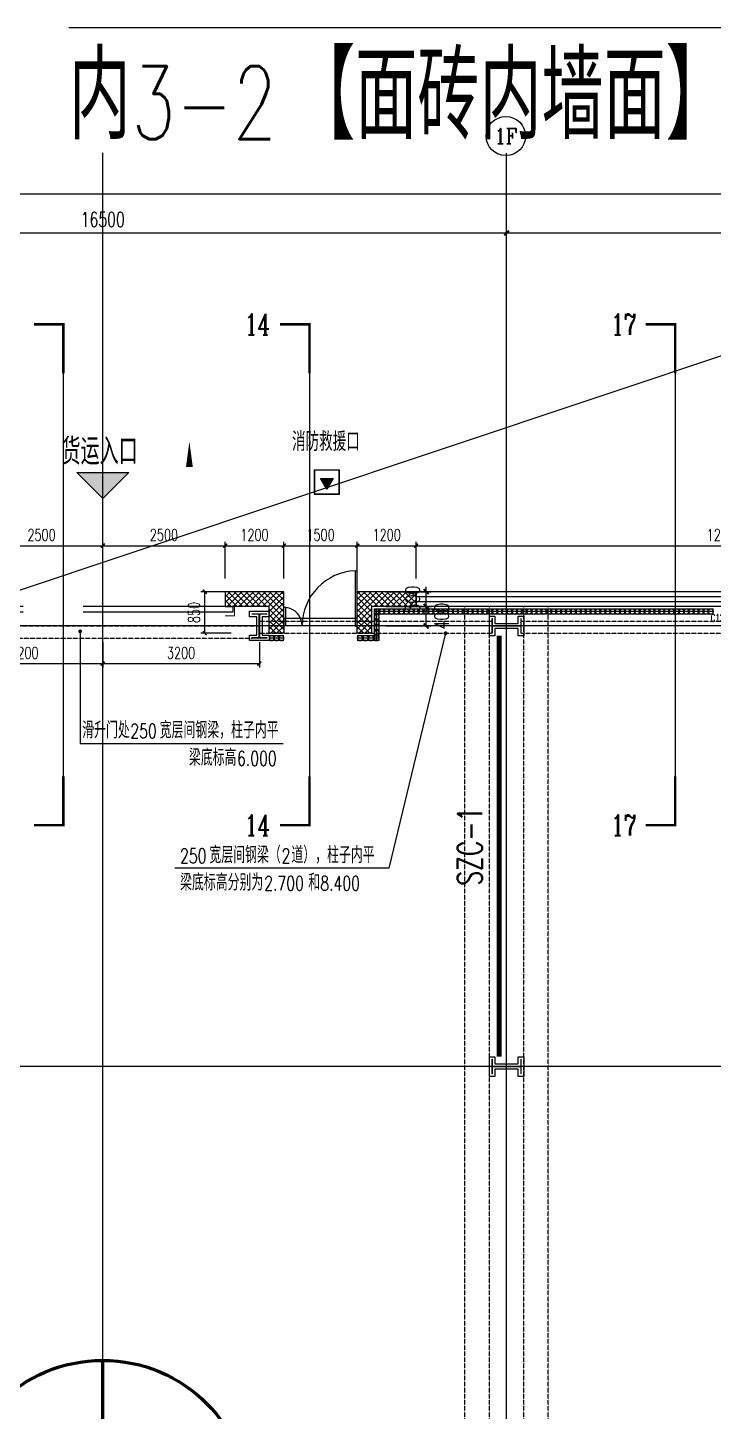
# Model space of a CAD drawing. Extents: x -954573 to 446329, y 489853 to 1226784.
# Drawn here: x -220238 to -206230, y 815779 to 844040 of the extents above; entities that cross this region are included whole.
import ezdxf
from ezdxf.enums import TextEntityAlignment as Align

# ---------------------------------------------------------------- set-up
doc = ezdxf.new("R2010")
doc.units = 0
doc.header["$LTSCALE"] = 10
doc.header["$MEASUREMENT"] = 0
for name, pattern in [('10平面$0$10平面$0$DASH', [0.35, 0.25, -0.1]), ('10平面$0$CENTER', [2, 1.25, -0.25, 0.25, -0.25]), ('10平面$0$DOTE', [2.42, 2, -0.2, 0.02, -0.2]), ('10平面$1$DASH', [0.35, 0.25, -0.1])]:
    doc.linetypes.add(name, pattern=pattern)
doc.layers.get('Defpoints').update_dxf_attribs({"color": 210})
for name, color, linetype in [('10平面$0$10平面$0$WINDOW', 8, 'Continuous'), ('10平面$0$A-AXIS-D', 8, 'Continuous'), ('10平面$0$A-AXIS-DOTE', 8, '10平面$0$DOTE'), ('10平面$0$A-AXIS-DP', 8, 'Continuous'), ('10平面$0$A-AXIS-SYMB', 8, 'Continuous'), ('10平面$0$A-HATCH-2', 8, 'Continuous'), ('10平面$0$A-HRAIL', 8, 'Continuous'), ('10平面$0$A-LIN-V', 8, 'Continuous'), ('10平面$0$A-SFCE', 8, 'Continuous'), ('10平面$0$A-TEXT', 8, 'Continuous'), ('10平面$0$A-WINDOW', 8, 'Continuous'), ('10平面$0$AS-WALL', 8, 'Continuous'), ('10平面$0$DIM_SYMB', 8, 'Continuous'), ('10平面$0$FH-line', 8, 'Continuous'), ('10平面$0$FH-tri', 8, 'Continuous'), ('10平面$0$PUB_HATCH', 8, 'Continuous'), ('10平面$0$PUB_TEXT', 8, 'Continuous'), ('10平面$0$RP-N2-01$0$$0$A-WIND-J', 8, 'Continuous'), ('10平面$0$RP-N2-01$0$A-WIND-J', 8, 'Continuous'), ('10平面$0$建-窗', 8, 'Continuous'), ('10平面$0$建-门窗编号', 8, 'Continuous'), ('A-LIN-V', 9, 'Continuous'), ('建-引出', 3, 'Continuous')]:
    doc.layers.add(name, color=color, linetype=linetype)
for name, color, linetype, lineweight in [('10平面$0$S-col', 2, 'Continuous', 0), ('10平面$0$THIN', 7, 'Continuous', 0), ('10平面$0$柱间支撑', 6, '10平面$0$CENTER', 0)]:
    doc.layers.add(name, color=color, linetype=linetype, lineweight=lineweight)
doc.styles.add('10平面$0$_TCH_AXIS', font='COMPLEX', dxfattribs={"bigfont": 'GBCBIG'})
doc.styles.add('10平面$0$_TCH_DIM', font='SIMPLEX', dxfattribs={"bigfont": 'GBCBIG'})
doc.styles.add('10平面$0$_TCH_DIM_T3', font='SIMPLEX', dxfattribs={"width": 0.705882, "bigfont": 'GBCBIG'})
doc.styles.add('10平面$0$_TCH_LABEL', font='COMPLEX', dxfattribs={"bigfont": 'GBCBIG'})
doc.styles.add('10平面$0$A-DIM_T3', font='SIMPLEX', dxfattribs={"width": 0.705882, "bigfont": 'GBCBIG'})
doc.styles.add('10平面$0$A-STANDARD', font='SIMPLEX', dxfattribs={"bigfont": 'GBCBIG'})
doc.styles.add('10平面$0$A-WIN-LABEL', font='SIMPLEX', dxfattribs={"bigfont": 'GBCBIG'})
doc.styles.add('10平面$0$TSSD_Rein', font='tj-romans1.shx', dxfattribs={"width": 0.7, "bigfont": 'tj-hztxt.shx'})
doc.styles.add('A-STANDARD', font='SIMPLEX', dxfattribs={"bigfont": 'GBCBIG'})
doc.dimstyles.new('10平面$0$_TCH_ARCH&&100', dxfattribs={"dimtxt": 297.5, "dimasz": 100, "dimexe": 100, "dimexo": 100, "dimgap": 126.25, "dimtad": 1, "dimdec": 0, "dimzin": 0, "dimdsep": 46, "dimtxsty": '10平面$0$_TCH_DIM_T3', "dimblk": '10平面$0$_ArchTick', "dimcen": 0.09, "dimclrt": 7, "dimazin": 2, "dimtfac": 1, "dimtdec": 0, "dimtix": 1, "dimtmove": 2, "dimatfit": 3, "dimfxl": 0, "dimtolj": 1, "dimtzin": 0, "dimarcsym": 0})
doc.dimstyles.new('10平面$0$_TCH_ARCH&&80', dxfattribs={"dimtxt": 238, "dimasz": 80, "dimexe": 80, "dimexo": 80, "dimgap": 101, "dimtad": 1, "dimdec": 0, "dimzin": 0, "dimdsep": 46, "dimtxsty": '10平面$0$_TCH_DIM_T3', "dimblk": '10平面$0$_ArchTick', "dimcen": 0.09, "dimclrt": 7, "dimazin": 2, "dimtfac": 1, "dimtdec": 0, "dimtix": 1, "dimtmove": 2, "dimatfit": 3, "dimfxl": 0, "dimtolj": 1, "dimtzin": 0, "dimarcsym": 0})
doc.dimstyles.new('10平面$0$A-DIM&&100', dxfattribs={"dimtxt": 297.5, "dimasz": 100, "dimexe": 100, "dimexo": 100, "dimgap": 126.25, "dimtad": 1, "dimdec": 0, "dimzin": 0, "dimdsep": 46, "dimtxsty": '10平面$0$A-DIM_T3', "dimblk": '10平面$0$_ArchTick', "dimcen": 0.09, "dimclrt": 7, "dimazin": 2, "dimtfac": 1, "dimtdec": 0, "dimtix": 1, "dimtmove": 2, "dimatfit": 3, "dimfxl": 0, "dimtolj": 1, "dimtzin": 0, "dimarcsym": 0})
pattern_1 = [(45, (60, 0), (-60.0001, 60.0001), []), (135, (60, 0), (-60.0001, -60.0001), [])]

# ---------------------------------------------------------------- blocks, each defined once
blk = doc.blocks.new('10平面$0$_ArchTick')
at = {"color": 0, "linetype": 'ByBlock', "const_width": 0.4}
blk.add_lwpolyline([(-0.5, -0.5), (0.5, 0.5)], dxfattribs=at)
blk = doc.blocks.new('*D2930')
at = {"layer": '10平面$0$A-AXIS-D', "color": 0, "lineweight": -2}
for p, q in [((-6218, 34220), (-6218, 35127)), ((10282, 34220), (10282, 35127)), ((-6218, 35027), (10282, 35027))]:
    blk.add_line(p, q, dxfattribs=at)
at = {"layer": 'Defpoints', "color": 0}
for p in [(10282, 35027), (-6218, 34120), (10282, 34120)]:
    blk.add_point(p, dxfattribs=at)
at = {"layer": '10平面$0$A-AXIS-D', "color": 0, "lineweight": -2, "xscale": 100, "yscale": 100, "zscale": 100, "rotation": 180}
blk.add_blockref('10平面$0$_ArchTick', (-6218, 35027), dxfattribs=at)
at = {"layer": '10平面$0$A-AXIS-D', "color": 0, "lineweight": -2, "xscale": 100, "yscale": 100, "zscale": 100}
blk.add_blockref('10平面$0$_ArchTick', (10282, 35027), dxfattribs=at)
at = {"layer": '10平面$0$A-AXIS-D', "color": 7, "insert": (2032, 35302), "char_height": 297.5, "attachment_point": 5, "style": '10平面$0$_TCH_DIM_T3'}
blk.add_mtext('\\A1;16500', dxfattribs=at)
blk = doc.blocks.new('*D2931')
at = {"layer": '10平面$0$A-AXIS-D', "color": 0, "lineweight": -2}
for p, q in [((10282, 34220), (10282, 35127)), ((26782, 34220), (26782, 35127)), ((10282, 35027), (26782, 35027))]:
    blk.add_line(p, q, dxfattribs=at)
at = {"layer": 'Defpoints', "color": 0}
for p in [(26782, 35027), (10282, 34120), (26782, 34120)]:
    blk.add_point(p, dxfattribs=at)
at = {"layer": '10平面$0$A-AXIS-D', "color": 0, "lineweight": -2, "xscale": 100, "yscale": 100, "zscale": 100, "rotation": 180}
blk.add_blockref('10平面$0$_ArchTick', (10282, 35027), dxfattribs=at)
at = {"layer": '10平面$0$A-AXIS-D', "color": 0, "lineweight": -2, "xscale": 100, "yscale": 100, "zscale": 100}
blk.add_blockref('10平面$0$_ArchTick', (26782, 35027), dxfattribs=at)
at = {"layer": '10平面$0$A-AXIS-D', "color": 7, "insert": (18532, 35302), "char_height": 297.5, "attachment_point": 5, "style": '10平面$0$_TCH_DIM_T3'}
blk.add_mtext('\\A1;16500', dxfattribs=at)
blk = doc.blocks.new('*D3041')
at = {"layer": '10平面$0$A-AXIS-D', "color": 0, "lineweight": -2}
for p, q in [((-33818, 34320), (-33818, 35927)), ((92682, 34320), (92682, 35927)), ((-33818, 35827), (92682, 35827))]:
    blk.add_line(p, q, dxfattribs=at)
at = {"layer": 'Defpoints', "color": 0}
for p in [(92682, 35827), (-33818, 34220), (92682, 34220)]:
    blk.add_point(p, dxfattribs=at)
at = {"layer": '10平面$0$A-AXIS-D', "color": 0, "lineweight": -2, "xscale": 100, "yscale": 100, "zscale": 100, "rotation": 180}
blk.add_blockref('10平面$0$_ArchTick', (-33818, 35827), dxfattribs=at)
at = {"layer": '10平面$0$A-AXIS-D', "color": 0, "lineweight": -2, "xscale": 100, "yscale": 100, "zscale": 100}
blk.add_blockref('10平面$0$_ArchTick', (92682, 35827), dxfattribs=at)
at = {"layer": '10平面$0$A-AXIS-D', "color": 7, "insert": (29432, 36102), "char_height": 297.5, "attachment_point": 5, "style": '10平面$0$_TCH_DIM_T3'}
blk.add_mtext('\\A1;126500', dxfattribs=at)
blk = doc.blocks.new('*D3176')
at = {"layer": '10平面$0$A-AXIS-DP', "color": 0, "lineweight": -2}
for p, q in [((2032, 26670), (2032, 26150)), ((5232, 26670), (5232, 26150)), ((2032, 26230), (5232, 26230))]:
    blk.add_line(p, q, dxfattribs=at)
at = {"layer": 'Defpoints', "color": 0}
for p in [(2032, 26750), (5232, 26750), (5232, 26230)]:
    blk.add_point(p, dxfattribs=at)
at = {"layer": '10平面$0$A-AXIS-DP', "color": 0, "lineweight": -2, "xscale": 80, "yscale": 80, "zscale": 80, "rotation": 180}
blk.add_blockref('10平面$0$_ArchTick', (2032, 26230), dxfattribs=at)
at = {"layer": '10平面$0$A-AXIS-DP', "color": 0, "lineweight": -2, "xscale": 80, "yscale": 80, "zscale": 80}
blk.add_blockref('10平面$0$_ArchTick', (5232, 26230), dxfattribs=at)
at = {"layer": '10平面$0$A-AXIS-DP', "color": 7, "insert": (3632, 26450), "char_height": 238, "attachment_point": 5, "style": '10平面$0$_TCH_DIM_T3'}
blk.add_mtext('\\A1;3200', dxfattribs=at)
blk = doc.blocks.new('*D3177')
at = {"layer": '10平面$0$A-AXIS-DP', "color": 0, "lineweight": -2}
for p, q in [((-1168, 26670), (-1168, 26150)), ((2032, 26670), (2032, 26150)), ((-1168, 26230), (2032, 26230))]:
    blk.add_line(p, q, dxfattribs=at)
at = {"layer": 'Defpoints', "color": 0}
for p in [(-1168, 26750), (2032, 26750), (2032, 26230)]:
    blk.add_point(p, dxfattribs=at)
at = {"layer": '10平面$0$A-AXIS-DP', "color": 0, "lineweight": -2, "xscale": 80, "yscale": 80, "zscale": 80, "rotation": 180}
blk.add_blockref('10平面$0$_ArchTick', (-1168, 26230), dxfattribs=at)
at = {"layer": '10平面$0$A-AXIS-DP', "color": 0, "lineweight": -2, "xscale": 80, "yscale": 80, "zscale": 80}
blk.add_blockref('10平面$0$_ArchTick', (2032, 26230), dxfattribs=at)
at = {"layer": '10平面$0$A-AXIS-DP', "color": 7, "insert": (432, 26450), "char_height": 238, "attachment_point": 5, "style": '10平面$0$_TCH_DIM_T3'}
blk.add_mtext('\\A1;3200', dxfattribs=at)
blk = doc.blocks.new('10平面$0$JYC-1')
at = {"layer": '10平面$0$FH-tri'}
h = blk.add_hatch(color=2, dxfattribs=at)
h.dxf.hatch_style = 1
h.paths.add_polyline_path([(-419615, 259620), (-418365, 260870), (-418365, 259620)])
at = {"layer": '10平面$0$FH-tri', "color": 2}
blk.add_lwpolyline([(-419615, 259620), (-418365, 260870), (-418365, 260870), (-418365, 259620)], close=True, dxfattribs=at)
at = {"layer": '10平面$0$A-TEXT', "style": '10平面$0$A-STANDARD'}
blk.add_text('货运入口', height=900.2, rotation=45, dxfattribs=at).set_placement((-420173, 259444))
blk = doc.blocks.new('10平面$0$10平面$0$$DorLib2D$00000126')
at = {"color": 0, "linetype": 'Continuous'}
for p, q in [((-0.532, 0.5), (-0.532, 0.9)), ((0.532, 0.9), (0.532, 0.5))]:
    blk.add_line(p, q, dxfattribs=at)
at = {"color": 0, "linetype": '10平面$0$10平面$0$DASH'}
for p, q in [((-0.532, 0.9), (0.532, 0.9)), ((-0.532, 0.5), (0.532, 0.5))]:
    blk.add_line(p, q, dxfattribs=at)
blk = doc.blocks.new('10平面$0$DOOR2DLIB$SYSLIB$00000123')
at = {"color": 0}
for p, q in [((0.475, -0.001), (0.475, 0.752)), ((0.475, 0.752), (0.5, 0.752)), ((0.5, -0.001), (0.5, 0.752)), ((-0.5, 0), (-0.5, 0.252)), ((-0.475, 0.252), (-0.5, 0.252)), ((-0.475, 0), (-0.475, 0.252)), ((-0.475, 0), (-0.5, 0)), ((0.475, -0.001), (0.5, -0.001))]:
    blk.add_line(p, q, dxfattribs=at)
for centre, radius, start, end in [((0.505, -0.002), 0.755, 92.2493, 179.7238), ((-0.501, 0.003), 0.251, 359.7899, 84.0974)]:
    blk.add_arc(centre, radius, start, end, dxfattribs=at)
blk = doc.blocks.new('10平面$0$G$C325EBD4F')
at = {"layer": '10平面$0$PUB_HATCH'}
h = blk.add_hatch(dxfattribs=at)
h.set_pattern_fill('多孔材料', color=256, scale=30, style=0)
h.set_pattern_definition(pattern_1)
h.paths.add_polyline_path([(3700, -50), (3700, 250), (3400, 250)])
h = blk.add_hatch(dxfattribs=at)
h.set_pattern_fill('多孔材料', color=256, scale=30, style=0)
h.set_pattern_definition(pattern_1)
h.paths.add_polyline_path([(3700, -50), (3400, 250), (3400, -300), (3700, -600)])
h = blk.add_hatch(dxfattribs=at)
h.set_pattern_fill('多孔材料', color=256, scale=30, style=0)
h.set_pattern_definition(pattern_1)
h.paths.add_polyline_path([(5500, 250), (5200, 250), (5200, -50)])
h = blk.add_hatch(dxfattribs=at)
h.set_pattern_fill('多孔材料', color=256, scale=30, style=0)
h.set_pattern_definition(pattern_1)
h.paths.add_polyline_path([(5500, 250), (5200, -50), (5200, -600), (5500, -300)])
h = blk.add_hatch(dxfattribs=at)
h.set_pattern_fill('多孔材料', color=256, scale=30, style=0)
h.set_pattern_definition(pattern_1)
h.paths.add_polyline_path([(3700, -600), (3400, -300), (2500, -300), (2500, -600)])
h = blk.add_hatch(dxfattribs=at)
h.set_pattern_fill('多孔材料', color=256, scale=30, style=0)
h.set_pattern_definition(pattern_1)
h.paths.add_polyline_path([(6400, -300), (5500, -300), (5200, -600), (6400, -600)])
at = {"layer": '10平面$0$10平面$0$WINDOW'}
blk.add_line((5200, -50), (3700, -50), dxfattribs=at)
at = {"layer": '10平面$0$AS-WALL'}
for p, q in [((3700, 250), (3400, 250)), ((3400, 250), (3400, -300)), ((3700, -50), (3700, 250)), ((5500, 250), (5200, 250)), ((5200, 250), (5200, -50)), ((5500, 250), (5500, -300)), ((3700, -50), (3700, -600)), ((5200, -50), (5200, -600)), ((3400, -300), (2500, -300)), ((2500, -600), (2500, -300)), ((6400, -300), (5500, -300)), ((6400, -600), (6400, -300)), ((3700, -600), (2500, -600)), ((6400, -600), (5200, -600))]:
    blk.add_line(p, q, dxfattribs=at)
at = {"layer": '10平面$0$10平面$0$WINDOW', "zscale": 300}
for name, p, xscale, yscale, rotation in [('10平面$0$DOOR2DLIB$SYSLIB$00000123', (4450, 100), -1500, 1500, 180.0000000000445), ('10平面$0$10平面$0$$DorLib2D$00000126', (0, -450), 5000, -300, 180.0000000000008)]:
    blk.add_blockref(name, p, dxfattribs=dict(at, xscale=xscale, yscale=yscale, rotation=rotation))
blk = doc.blocks.new('10平面$0$_FZH')
at = {"layer": '10平面$0$A-HATCH-2'}
blk.add_lwpolyline([(-0.437, -0.25), (-0.437, 0.25), (-0.297, 0.25), (-0.297, 0.067), (0.298, 0.067), (0.298, 0.25), (0.438, 0.25), (0.438, -0.25), (0.298, -0.25), (0.298, -0.068), (-0.297, -0.068), (-0.297, -0.25)], close=True, dxfattribs=at)
at = {"layer": '10平面$0$S-col'}
blk.add_lwpolyline([(-0.375, -0.188), (-0.375, 0.187), (-0.36, 0.187), (-0.36, 0.005), (0.36, 0.005), (0.36, 0.187), (0.375, 0.187), (0.375, -0.188), (0.36, -0.188), (0.36, -0.005), (-0.36, -0.005), (-0.36, -0.188)], close=True, dxfattribs=at)
blk = doc.blocks.new('10平面$0$342343243')
at = {"layer": '10平面$0$A-AXIS-DP', "color": 5}
blk.add_lwpolyline([(-155704, 832070), (-155404, 832070), (-155404, 832058), (-155550, 832058), (-155550, 831582), (-155404, 831582), (-155404, 831570), (-155704, 831570), (-155704, 831582), (-155558, 831582), (-155558, 832058), (-155704, 832058), (-155704, 832070)], close=True, dxfattribs=at)
at = {"layer": '10平面$0$A-HATCH-2'}
blk.add_lwpolyline([(-155754, 832120), (-155354, 832120), (-155354, 832008), (-155500, 832008), (-155500, 831632), (-155354, 831632), (-155354, 831520), (-155754, 831520), (-155754, 831632), (-155608, 831632), (-155608, 832008), (-155754, 832008)], close=True, dxfattribs=at)
blk = doc.blocks.new('10平面$0$w4234324')
at = {"xscale": 800.0000000000005, "yscale": 800.0000000000005, "zscale": 800.0000000000005}
for p in [(-210454, 831820), (-210454, 822820)]:
    blk.add_blockref('10平面$0$_FZH', p, dxfattribs=at)
at = {"layer": '10平面$0$A-AXIS-DP'}
blk.add_blockref('10平面$0$342343243', (-59950, 0), dxfattribs=at)
blk = doc.blocks.new('10平面$0$3243243')
at = {"layer": '10平面$0$A-AXIS-SYMB'}
for p, q in [((-219165.8, 831710), (-219165.8, 829420)), ((-211700, 831670), (-212860.3, 826870)), ((-219165.8, 829420), (-215015.8, 829420)), ((-212860.3, 826870), (-217230.3, 826870))]:
    blk.add_line(p, q, dxfattribs=at)
at = {"layer": '10平面$0$A-AXIS-SYMB', "const_width": 40}
for points in [[(-219165.8, 831730, 1), (-219165.8, 831690, 1)], [(-211695.3, 831689.4, 1), (-211704.7, 831650.6, 1)]]:
    blk.add_lwpolyline(points, format="xyb", close=True, dxfattribs=at)
at = {"layer": '10平面$0$A-HATCH-2', "linetype": '10平面$1$DASH'}
for p, q in [((-211304.2, 741520), (-211304.2, 832220)), ((-210804.2, 741520), (-210804.2, 832220)), ((-210104.2, 741520), (-210104.2, 832220)), ((-209604.2, 741520), (-209604.2, 832220))]:
    blk.add_line(p, q, dxfattribs=at)
at = {"layer": '10平面$0$A-SFCE', "color": 3, "linetype": '10平面$1$DASH'}
for p, q in [((-221900.2, 831820), (-215508.2, 831820)), ((-221754.2, 831570), (-215654.2, 831570))]:
    blk.add_line(p, q, dxfattribs=at)
at = {"layer": '10平面$0$A-SFCE', "color": 2, "linetype": '10平面$1$DASH'}
for p, q in [((-215508.2, 831920), (-210754.2, 831920)), ((-215508.2, 831670), (-210754.2, 831670))]:
    blk.add_line(p, q, dxfattribs=at)
at = {"layer": '10平面$0$A-SFCE', "linetype": '10平面$1$DASH'}
for p, q in [((-210154.2, 831920), (-199154.2, 831920)), ((-210154.2, 831670), (-199154.2, 831670))]:
    blk.add_line(p, q, dxfattribs=at)
at = {"layer": '10平面$0$PUB_TEXT', "style": '10平面$0$_TCH_DIM'}
for s, height, p in [('滑升门处', 337.59, (-219124, 829525)), ('宽层间钢梁，柱子内平', 337.59, (-217541, 829525)), ('梁底标高', 337.59, (-216943.8, 828965)), ('宽层间钢梁（', 337.59, (-216525.3, 826975)), ('道），柱子内平', 337.59, (-214850.8, 826975)), ('梁底标高分别为', 337.59, (-217125.3, 826415)), ('和', 337.6, (-214505.1, 826415))]:
    blk.add_text(s, height=height, dxfattribs=at).set_placement(p)
at = {"layer": '10平面$0$PUB_TEXT', "style": '10平面$0$_TCH_DIM', "width": 0.705882}
for s, p in [('250', (-218141, 829525)), ('6.000', (-215960.8, 828965)), ('250', (-217125.3, 826975)), ('2', (-215050.8, 826975)), ('2.700', (-215405.1, 826415)), ('8.400', (-214259.3, 826415))]:
    blk.add_text(s, height=297.5, dxfattribs=at).set_placement(p)
blk = doc.blocks.new('10平面$0$w4324324')
at = {"layer": '10平面$0$A-HATCH-2', "lineweight": 60}
for q in [(-1694760, 686605), (-1697614, 684532), (-1691907, 684532), (-1696524, 681178), (-1692997, 681178)]:
    blk.add_line((-1694760, 683605), q, dxfattribs=at)
blk.add_circle((-1694760, 683605), 3000, dxfattribs=at)
blk = doc.blocks.new('10平面$0$w423432')
at = {"layer": '10平面$0$A-LIN-V'}
blk.add_blockref('10平面$0$w4324324', (-49500, -9000), dxfattribs=at)
blk = doc.blocks.new('10平面$0$RP-N2-01$0$$0$xfjy')
at = {"layer": '10平面$0$RP-N2-01$0$$0$A-WIND-J'}
h = blk.add_hatch(color=256, dxfattribs=at)
h.dxf.hatch_style = 1
h.paths.add_polyline_path([(1141876, -26214), (1142135, -26214), (1142005, -25989)])
at = {"layer": '10平面$0$RP-N2-01$0$$0$A-WIND-J', "const_width": 25}
blk.add_lwpolyline([(1141755, -25889), (1141755, -26389), (1142255, -26389), (1142255, -25889)], close=True, dxfattribs=at)
at = {"layer": '10平面$0$RP-N2-01$0$$0$A-WIND-J'}
for points in [[(1141755, -26389), (1142255, -26389), (1142255, -25889), (1141755, -25889)], [(1141876, -26214), (1142135, -26214), (1142005, -25989)]]:
    blk.add_lwpolyline(points, close=True, dxfattribs=at)
blk = doc.blocks.new('10平面$0$RP-N2-01$0$xfjy')
at = {"layer": '10平面$0$RP-N2-01$0$$0$A-WIND-J'}
blk.add_blockref('10平面$0$RP-N2-01$0$$0$xfjy', (0, 0), dxfattribs=at)
blk = doc.blocks.new('10平面$0$1232')
at = {"layer": '10平面$0$RP-N2-01$0$A-WIND-J', "xscale": -1, "rotation": 180}
blk.add_blockref('10平面$0$RP-N2-01$0$xfjy', (-1356131, 808621, 0), dxfattribs=at)
at = {"layer": '10平面$0$A-TEXT', "style": '10平面$0$_TCH_DIM'}
blk.add_text('消防救援口', height=384.1, dxfattribs=at).set_placement((-214837, 835395, 0))
blk = doc.blocks.new('10平面$0$23124232432')
at = {"layer": '10平面$0$柱间支撑', "const_width": 100}
blk.add_lwpolyline([(-210604, 831620), (-210604, 823020)], dxfattribs=at)
at = {"layer": '10平面$0$THIN', "style": '10平面$0$TSSD_Rein', "width": 0.7}
blk.add_text('SZC-1', height=500, rotation=90, dxfattribs=at).set_placement((-210804, 827320), align=Align.BOTTOM_CENTER)
blk = doc.blocks.new('10平面$0$3333')
at = {"layer": '10平面$0$A-SFCE', "const_width": 20}
blk.add_lwpolyline([(-227064, 766320), (-227064, 766510), (-227244, 766510), (-227244, 766320)], dxfattribs=at)
blk = doc.blocks.new('10平面$0$99平面图例外参$0$$LinePat$圆环')
for points in [[(0, 150), (300, 150)], [(0, 0), (300, 0)], [(0, -150), (300, -150)]]:
    blk.add_lwpolyline(points)
at = {"color": 0}
blk.add_circle((150, 0), 150, dxfattribs=at)
blk = doc.blocks.new('10平面$0$34242343243')
at = {"layer": '10平面$0$A-HRAIL', "xscale": -0.3611111227129974, "yscale": 0.3333333333333333, "zscale": 0.3333333333333333, "rotation": 270}
for p in [(-213104, 832062), (-213104, 831953), (-213104, 831845), (-213104, 831737), (-213104, 831628), (-213104, 831520)]:
    blk.add_blockref('10平面$0$99平面图例外参$0$$LinePat$圆环', p, dxfattribs=at)
at = {"layer": '10平面$0$A-HRAIL', "yscale": 0.3333333333333333, "zscale": 0.3333333333333333}
for p, xscale in [((-213054, 832114), -0.3344988349732452), ((-212953, 832114), -0.3344988349732452), ((-212853, 832114), -0.3344988349732452), ((-212753, 832114), -0.3344988349732452), ((-212652, 832114), -0.3344988349732452), ((-212552, 832114), -0.3344988349732452), ((-212452, 832114), -0.3344988349732452), ((-212351, 832114), -0.3344988349732452), ((-212251, 832114), -0.3344988349732452), ((-212151, 832114), -0.3344988349732452), ((-212050, 832114), -0.3344988349732452), ((-211950, 832114), -0.3344988349732452), ((-211850, 832114), -0.3344988349732452), ((-211749, 832114), -0.3344988349732452), ((-211649, 832114), -0.3344988349732452), ((-211549, 832114), -0.3344988349732452), ((-211448, 832114), -0.3344988349732452), ((-211348, 832114), -0.3344988349732452), ((-211248, 832114), -0.3344988349732452), ((-211147, 832114), -0.3344988349732452), ((-211047, 832114), -0.3344988349732452), ((-210946, 832114), -0.3344988349732452), ((-210846, 832114), -0.3344988349732452), ((-210746, 832114), -0.3344988349732452), ((-210645, 832114), -0.3344988349732452), ((-210545, 832114), -0.3344988349732452), ((-210445, 832114), -0.3344988349732452), ((-210344, 832114), -0.3344988349732452), ((-210244, 832114), -0.3344988349732452), ((-210144, 832114), -0.3344988349732452), ((-210043, 832114), -0.3344988349732452), ((-209943, 832114), -0.3344988349732452), ((-209843, 832114), -0.3344988349732452), ((-209742, 832114), -0.3344988349732452), ((-209642, 832114), -0.3344988349732452), ((-209542, 832114), -0.3344988349732452), ((-209441, 832114), -0.3344988349732452), ((-209341, 832114), -0.3344988349732452), ((-209241, 832114), -0.3344988349732452), ((-209140, 832114), -0.3344988349732452), ((-209040, 832114), -0.3344988349732452), ((-208939, 832114), -0.3344988349732452), ((-208839, 832114), -0.3344988349732452), ((-208739, 832114), -0.3344988349732452), ((-208638, 832114), -0.3344988349732452), ((-208538, 832114), -0.3344988349732452), ((-208438, 832114), -0.3344988349732452), ((-208337, 832114), -0.3344988349732452), ((-208237, 832114), -0.3344988349732452), ((-208137, 832114), -0.3344988349732452), ((-208036, 832114), -0.3344988349732452), ((-207936, 832114), -0.3344988349732452), ((-207836, 832114), -0.3344988349732452), ((-207735, 832114), -0.3344988349732452), ((-207635, 832114), -0.3344988349732452), ((-207535, 832114), -0.3344988349732452), ((-207434, 832114), -0.3344988349732452), ((-207334, 832114), -0.3344988349732452), ((-207234, 832114), -0.3344988349732452), ((-207133, 832114), -0.3344988349732452), ((-207033, 832114), -0.3344988349732452), ((-206933, 832114), -0.3344988349732452), ((-206832, 832114), -0.3344988349732452), ((-206732, 832114), -0.3344988349732452), ((-206631, 832114), -0.3344988349732452), ((-206531, 832114), -0.3344988349732452), ((-206431, 832114), -0.3344988349732452), ((-206330, 832114), -0.3344988349732452), ((-206230, 832114), -0.3344988349732452), ((-215204, 831570), -0.333333312028715), ((-215104, 831570), -0.333333312028715), ((-215004, 831570), -0.333333312028715), ((-213392, 831570), -0.3750000000093617), ((-213279, 831570), -0.3750000000093617), ((-213167, 831570), -0.3750000000093617), ((-213054, 831570), -0.3750000000093617)]:
    blk.add_blockref('10平面$0$99平面图例外参$0$$LinePat$圆环', p, dxfattribs=dict(at, xscale=xscale))
at = {"layer": '10平面$0$A-SFCE', "xscale": -1, "rotation": 270}
blk.add_blockref('10平面$0$3333', (-982525, 1059274), dxfattribs=at)
blk = doc.blocks.new('*D3876')
at = {"layer": '10平面$0$A-AXIS-DP', "color": 0, "lineweight": -2}
for p, q in [((-216084, 832520), (-216700, 832520)), ((-216620, 831670), (-216620, 832520)), ((-216084, 831670), (-216700, 831670))]:
    blk.add_line(p, q, dxfattribs=at)
at = {"layer": 'Defpoints', "color": 0}
for p in [(-216620, 832520), (-216004, 832520), (-216004, 831670)]:
    blk.add_point(p, dxfattribs=at)
at = {"layer": '10平面$0$A-AXIS-DP', "color": 0, "lineweight": -2, "xscale": 80, "yscale": 80, "zscale": 80}
for p, rotation in [((-216620, 832520), 90), ((-216620, 831670), 270)]:
    blk.add_blockref('10平面$0$_ArchTick', p, dxfattribs=dict(at, rotation=rotation))
at = {"layer": '10平面$0$A-AXIS-DP', "color": 7, "insert": (-216840, 832095), "char_height": 238, "attachment_point": 5, "rotation": 90, "style": '10平面$0$_TCH_DIM_T3'}
blk.add_mtext('\\A1;850', dxfattribs=at)
blk = doc.blocks.new('*D4039')
at = {"layer": '10平面$0$A-AXIS-DP', "color": 0, "lineweight": -2}
for p, q in [((-212930, 832220), (-211997, 832220)), ((-212097, 831820), (-212097, 832220)), ((-212930, 831820), (-211997, 831820))]:
    blk.add_line(p, q, dxfattribs=at)
at = {"layer": 'Defpoints', "color": 0}
for p in [(-213030, 832220), (-212097, 832220), (-213030, 831820)]:
    blk.add_point(p, dxfattribs=at)
at = {"layer": '10平面$0$A-AXIS-DP', "color": 0, "lineweight": -2, "xscale": 100, "yscale": 100, "zscale": 100}
for p, rotation in [((-212097, 832220), 90), ((-212097, 831820), 270)]:
    blk.add_blockref('10平面$0$_ArchTick', p, dxfattribs=dict(at, rotation=rotation))
at = {"layer": '10平面$0$A-AXIS-DP', "color": 7, "insert": (-211780, 832020), "char_height": 297.5, "attachment_point": 5, "rotation": 90, "style": '10平面$0$A-DIM_T3'}
blk.add_mtext('\\A1;400', dxfattribs=at)
blk = doc.blocks.new('*D4040')
at = {"layer": '10平面$0$A-AXIS-DP', "color": 0, "lineweight": -2}
for p, q in [((-212097, 832520), (-212097, 832620)), ((-212930, 832520), (-211997, 832520)), ((-212097, 832220), (-212097, 832520)), ((-212930, 832220), (-211997, 832220)), ((-212097, 832220), (-212097, 832120))]:
    blk.add_line(p, q, dxfattribs=at)
at = {"layer": 'Defpoints', "color": 0}
for p in [(-213030, 832520), (-212097, 832520), (-213030, 832220)]:
    blk.add_point(p, dxfattribs=at)
at = {"layer": '10平面$0$A-AXIS-DP', "color": 0, "lineweight": -2, "xscale": 100, "yscale": 100, "zscale": 100}
for p, rotation in [((-212097, 832520), 270), ((-212097, 832220), 90)]:
    blk.add_blockref('10平面$0$_ArchTick', p, dxfattribs=dict(at, rotation=rotation))
at = {"layer": '10平面$0$A-AXIS-DP', "color": 7, "insert": (-212372, 832370), "char_height": 297.5, "attachment_point": 5, "rotation": 90, "style": '10平面$0$A-DIM_T3'}
blk.add_mtext('\\A1;300', dxfattribs=at)
blk = doc.blocks.new('*D4278')
at = {"layer": '10平面$0$A-AXIS-DP', "color": 0, "lineweight": -2}
for p, q in [((-221204, 832790), (-221204, 833540)), ((-221204, 833460), (-218704, 833460)), ((-218704, 832790), (-218704, 833540))]:
    blk.add_line(p, q, dxfattribs=at)
at = {"layer": 'Defpoints', "color": 0}
for p in [(-218704, 833460), (-221204, 832710), (-218704, 832710)]:
    blk.add_point(p, dxfattribs=at)
at = {"layer": '10平面$0$A-AXIS-DP', "color": 0, "lineweight": -2, "xscale": 80, "yscale": 80, "zscale": 80, "rotation": 180}
blk.add_blockref('10平面$0$_ArchTick', (-221204, 833460), dxfattribs=at)
at = {"layer": '10平面$0$A-AXIS-DP', "color": 0, "lineweight": -2, "xscale": 80, "yscale": 80, "zscale": 80}
blk.add_blockref('10平面$0$_ArchTick', (-218704, 833460), dxfattribs=at)
at = {"layer": '10平面$0$A-AXIS-DP', "color": 7, "insert": (-219954, 833680), "char_height": 238, "attachment_point": 5, "style": '10平面$0$_TCH_DIM_T3'}
blk.add_mtext('\\A1;2500', dxfattribs=at)
blk = doc.blocks.new('*D4279')
at = {"layer": '10平面$0$A-AXIS-DP', "color": 0, "lineweight": -2}
for p, q in [((-218704, 832790), (-218704, 833540)), ((-218704, 833460), (-216204, 833460)), ((-216204, 832790), (-216204, 833540))]:
    blk.add_line(p, q, dxfattribs=at)
at = {"layer": 'Defpoints', "color": 0}
for p in [(-216204, 833460), (-218704, 832710), (-216204, 832710)]:
    blk.add_point(p, dxfattribs=at)
at = {"layer": '10平面$0$A-AXIS-DP', "color": 0, "lineweight": -2, "xscale": 80, "yscale": 80, "zscale": 80, "rotation": 180}
blk.add_blockref('10平面$0$_ArchTick', (-218704, 833460), dxfattribs=at)
at = {"layer": '10平面$0$A-AXIS-DP', "color": 0, "lineweight": -2, "xscale": 80, "yscale": 80, "zscale": 80}
blk.add_blockref('10平面$0$_ArchTick', (-216204, 833460), dxfattribs=at)
at = {"layer": '10平面$0$A-AXIS-DP', "color": 7, "insert": (-217454, 833680), "char_height": 238, "attachment_point": 5, "style": '10平面$0$_TCH_DIM_T3'}
blk.add_mtext('\\A1;2500', dxfattribs=at)
blk = doc.blocks.new('*D4280')
at = {"layer": '10平面$0$A-AXIS-DP', "color": 0, "lineweight": -2}
for p, q in [((-216204, 832790), (-216204, 833540)), ((-216204, 833460), (-215004, 833460)), ((-215004, 832790), (-215004, 833540))]:
    blk.add_line(p, q, dxfattribs=at)
at = {"layer": 'Defpoints', "color": 0}
for p in [(-215004, 833460), (-216204, 832710), (-215004, 832710)]:
    blk.add_point(p, dxfattribs=at)
at = {"layer": '10平面$0$A-AXIS-DP', "color": 0, "lineweight": -2, "xscale": 80, "yscale": 80, "zscale": 80, "rotation": 180}
blk.add_blockref('10平面$0$_ArchTick', (-216204, 833460), dxfattribs=at)
at = {"layer": '10平面$0$A-AXIS-DP', "color": 0, "lineweight": -2, "xscale": 80, "yscale": 80, "zscale": 80}
blk.add_blockref('10平面$0$_ArchTick', (-215004, 833460), dxfattribs=at)
at = {"layer": '10平面$0$A-AXIS-DP', "color": 7, "insert": (-215604, 833680), "char_height": 238, "attachment_point": 5, "style": '10平面$0$_TCH_DIM_T3'}
blk.add_mtext('\\A1;1200', dxfattribs=at)
blk = doc.blocks.new('*D4281')
at = {"layer": '10平面$0$A-AXIS-DP', "color": 0, "lineweight": -2}
for p, q in [((-215004, 832790), (-215004, 833540)), ((-215004, 833460), (-213504, 833460)), ((-213504, 832790), (-213504, 833540))]:
    blk.add_line(p, q, dxfattribs=at)
at = {"layer": 'Defpoints', "color": 0}
for p in [(-213504, 833460), (-215004, 832710), (-213504, 832710)]:
    blk.add_point(p, dxfattribs=at)
at = {"layer": '10平面$0$A-AXIS-DP', "color": 0, "lineweight": -2, "xscale": 80, "yscale": 80, "zscale": 80, "rotation": 180}
blk.add_blockref('10平面$0$_ArchTick', (-215004, 833460), dxfattribs=at)
at = {"layer": '10平面$0$A-AXIS-DP', "color": 0, "lineweight": -2, "xscale": 80, "yscale": 80, "zscale": 80}
blk.add_blockref('10平面$0$_ArchTick', (-213504, 833460), dxfattribs=at)
at = {"layer": '10平面$0$A-AXIS-DP', "color": 7, "insert": (-214254, 833680), "char_height": 238, "attachment_point": 5, "style": '10平面$0$_TCH_DIM_T3'}
blk.add_mtext('\\A1;1500', dxfattribs=at)
blk = doc.blocks.new('*D4282')
at = {"layer": '10平面$0$A-AXIS-DP', "color": 0, "lineweight": -2}
for p, q in [((-213504, 832790), (-213504, 833540)), ((-213504, 833460), (-212304, 833460)), ((-212304, 832790), (-212304, 833540))]:
    blk.add_line(p, q, dxfattribs=at)
at = {"layer": 'Defpoints', "color": 0}
for p in [(-212304, 833460), (-213504, 832710), (-212304, 832710)]:
    blk.add_point(p, dxfattribs=at)
at = {"layer": '10平面$0$A-AXIS-DP', "color": 0, "lineweight": -2, "xscale": 80, "yscale": 80, "zscale": 80, "rotation": 180}
blk.add_blockref('10平面$0$_ArchTick', (-213504, 833460), dxfattribs=at)
at = {"layer": '10平面$0$A-AXIS-DP', "color": 0, "lineweight": -2, "xscale": 80, "yscale": 80, "zscale": 80}
blk.add_blockref('10平面$0$_ArchTick', (-212304, 833460), dxfattribs=at)
at = {"layer": '10平面$0$A-AXIS-DP', "color": 7, "insert": (-212904, 833680), "char_height": 238, "attachment_point": 5, "style": '10平面$0$_TCH_DIM_T3'}
blk.add_mtext('\\A1;1200', dxfattribs=at)
blk = doc.blocks.new('*D4283')
at = {"layer": '10平面$0$A-AXIS-DP', "color": 0, "lineweight": -2}
for p, q in [((-212304, 832790), (-212304, 833540)), ((-212304, 833460), (-199704, 833460)), ((-199704, 832790), (-199704, 833540))]:
    blk.add_line(p, q, dxfattribs=at)
at = {"layer": 'Defpoints', "color": 0}
for p in [(-199704, 833460), (-212304, 832710), (-199704, 832710)]:
    blk.add_point(p, dxfattribs=at)
at = {"layer": '10平面$0$A-AXIS-DP', "color": 0, "lineweight": -2, "xscale": 80, "yscale": 80, "zscale": 80, "rotation": 180}
blk.add_blockref('10平面$0$_ArchTick', (-212304, 833460), dxfattribs=at)
at = {"layer": '10平面$0$A-AXIS-DP', "color": 0, "lineweight": -2, "xscale": 80, "yscale": 80, "zscale": 80}
blk.add_blockref('10平面$0$_ArchTick', (-199704, 833460), dxfattribs=at)
at = {"layer": '10平面$0$A-AXIS-DP', "color": 7, "insert": (-206004, 833680), "char_height": 238, "attachment_point": 5, "style": '10平面$0$_TCH_DIM_T3'}
blk.add_mtext('\\A1;12600', dxfattribs=at)
blk = doc.blocks.new('10平面$0$WINDOW2DLIB$DYNSTYLE$00000005')
at = {"color": 0}
for points in [[(-0.5, 0.5), (-0.5, -0.5)], [(-0.5, 0.5), (0.5, 0.5)], [(0.5, -0.5), (0.5, 0.5)], [(0.5, 0.1667), (-0.5, 0.1667)], [(0.5, -0.1667), (-0.5, -0.1667)], [(-0.5, -0.5), (0.5, -0.5)]]:
    blk.add_lwpolyline(points, dxfattribs=at)
blk = doc.blocks.new('10平面$0$dote')
at = {"layer": '10平面$0$A-AXIS-D'}
blk.add_circle((10267.3, 37006.1), 400, dxfattribs=at)
at = {"layer": '10平面$0$A-AXIS-DOTE'}
for p, q in [((2032.2, -69160), (2032.2, 36662.3)), ((10282.2, -68993.9), (10282.2, 36662.3)), ((76282.2, 27000), (-41310, 27000)), ((76282.2, 18000), (-41310, 18000))]:
    blk.add_line(p, q, dxfattribs=at)
at = {"layer": '10平面$0$DIM_SYMB', "linetype": '10平面$1$DASH', "ltscale": 3}
for p, q in [((1226.4, 32360), (1226.4, 23730)), ((6256.4, 32360), (6256.4, 23730)), ((13726.4, 32360), (13726.4, 23730))]:
    blk.add_line(p, q, dxfattribs=at)
at = {"layer": '10平面$0$DIM_SYMB', "const_width": 50}
for points in [[(626.4, 33160), (1226.4, 33160), (1226.4, 32160)], [(5656.4, 33160), (6256.4, 33160), (6256.4, 32160)], [(13126.4, 33160), (13726.4, 33160), (13726.4, 32160)], [(1226.4, 23930), (1226.4, 22930), (626.4, 22930)], [(6256.4, 23930), (6256.4, 22930), (5656.4, 22930)], [(13726.4, 23930), (13726.4, 22930), (13126.4, 22930)]]:
    blk.add_lwpolyline(points, dxfattribs=at)
at = {"layer": '10平面$0$PUB_TEXT', "style": '10平面$0$_TCH_AXIS'}
blk.add_text('1F', height=314.07, dxfattribs=at).set_placement((10035.5, 36849.1), (10499.1, 36849.1), align=Align.FIT)
at = {"layer": '10平面$0$PUB_TEXT', "style": '10平面$0$_TCH_LABEL', "width": 0.705882}
for s, p in [('14', (4935, 32947.5)), ('17', (12419.2, 32947.5)), ('14', (4935, 22717.5)), ('17', (12419.2, 22717.5))]:
    blk.add_text(s, height=425, dxfattribs=at).set_placement(p)
at = {"layer": '10平面$0$A-AXIS-D'}
for base, p1, p2, picture, middle in [((92682.2, 35826.7), (-33817.8, 34220), (92682.2, 34220), '*D3041', (29432.2, 36101.7)), ((10282.2, 35026.7), (-6217.8, 34120), (10282.2, 34120), '*D2930', (2032.2, 35301.7)), ((26782.2, 35026.7), (10282.2, 34120), (26782.2, 34120), '*D2931', (18532.2, 35301.7))]:
    dim = blk.add_linear_dim(base=base, p1=p1, p2=p2, angle=0, dimstyle='10平面$0$_TCH_ARCH&&100', override={"dimgap": 0}, dxfattribs=at)
    dim.commit()
    dim.dimension.update_dxf_attribs({"geometry": picture, "text_midpoint": middle, "dimtype": 129})
at = {"layer": '10平面$0$A-AXIS-DP'}
for p1, p2, picture, middle in [((-1167.8, 26750), (2032.2, 26750), '*D3177', (432.2, 26450)), ((2032.2, 26750), (5232.2, 26750), '*D3176', (3632.2, 26450))]:
    dim = blk.add_aligned_dim(p1=p1, p2=p2, distance=-520, dimstyle='10平面$0$_TCH_ARCH&&80', dxfattribs=at)
    dim.commit()
    dim.dimension.update_dxf_attribs({"geometry": picture, "text_midpoint": middle})
blk = doc.blocks.new('10平面')
at = {"layer": '10平面$0$A-AXIS-SYMB'}
blk.add_lwpolyline([(-216934.2, 834130, 0, 0, 0), (-216934.2, 835590, 0, 140, 0), (-216934.2, 835065, 0, 0, 0)], format="xyseb", dxfattribs=at)
at = {"layer": '10平面$0$AS-WALL'}
blk.add_line((-212304.2, 832520), (-212304.2, 832220), dxfattribs=at)
blk.add_blockref('10平面$0$1232', (0, 0))
at = {"layer": '10平面$0$A-AXIS-DP'}
blk.add_blockref('10平面$0$3243243', (0, 0), dxfattribs=at)
at = {"layer": '10平面$0$A-LIN-V'}
blk.add_blockref('10平面$0$w423432', (1525556.2, 139215), dxfattribs=at)
at = {"layer": '10平面$0$A-WINDOW'}
blk.add_blockref('10平面$0$w4234324', (0, 0), dxfattribs=at)
at = {"layer": '10平面$0$AS-WALL'}
blk.add_blockref('10平面$0$dote', (-220736.4, 804820), dxfattribs=at)
at = {"layer": '10平面$0$AS-WALL', "xscale": -1, "rotation": 180}
blk.add_blockref('10平面$0$G$C325EBD4F', (-218704.2, 831920), dxfattribs=at)
at = {"layer": '10平面$0$DIM_SYMB'}
blk.add_blockref('10平面$0$34242343243', (0, 0), dxfattribs=at)
at = {"layer": '10平面$0$FH-line', "xscale": 0.6000000000000002, "yscale": 0.6000000000000002, "zscale": 0.6000000000000002, "rotation": 315.0000000000014}
blk.add_blockref('10平面$0$JYC-1', (-151354.2, 546777.7), dxfattribs=at)
at = {"layer": '10平面$0$建-窗'}
ref = blk.add_blockref('10平面$0$WINDOW2DLIB$DYNSTYLE$00000005', (-206004.2, 832370), dxfattribs=dict(at, xscale=12600, yscale=-300, zscale=300, rotation=180.0000000001271))
ref.add_attrib('A', 'C12624', (-206284.2, 831910.6), dxfattribs={"layer": '10平面$0$建-门窗编号', "height": 148.75, "style": '10平面$0$A-WIN-LABEL', "width": 0.705882})
at = {"layer": '10平面$0$柱间支撑'}
blk.add_blockref('10平面$0$23124232432', (0, 0), dxfattribs=at)
at = {"layer": '10平面$0$A-AXIS-DP'}
for p1, p2, distance, dimstyle, picture, middle in [((-221204.2, 832710), (-218704.2, 832710), 750, '10平面$0$_TCH_ARCH&&80', '*D4278', (-219954.2, 833680)), ((-218704.2, 832710), (-216204.2, 832710), 750, '10平面$0$_TCH_ARCH&&80', '*D4279', (-217454.2, 833680)), ((-216204.2, 832710), (-215004.2, 832710), 750, '10平面$0$_TCH_ARCH&&80', '*D4280', (-215604.2, 833680)), ((-215004.2, 832710), (-213504.2, 832710), 750, '10平面$0$_TCH_ARCH&&80', '*D4281', (-214254.2, 833680)), ((-213504.2, 832710), (-212304.2, 832710), 750, '10平面$0$_TCH_ARCH&&80', '*D4282', (-212904.2, 833680)), ((-212304.2, 832710), (-199704.2, 832710), 750, '10平面$0$_TCH_ARCH&&80', '*D4283', (-206004.2, 833680)), ((-216004.2, 831670), (-216004.2, 832520), 615.8, '10平面$0$_TCH_ARCH&&80', '*D3876', (-216840, 832095)), ((-213030, 832220), (-213030, 832520), -933.3, '10平面$0$A-DIM&&100', '*D4040', (-212371.7, 832370))]:
    dim = blk.add_aligned_dim(p1=p1, p2=p2, distance=distance, dimstyle=dimstyle, dxfattribs=at)
    dim.commit()
    dim.dimension.update_dxf_attribs({"geometry": picture, "text_midpoint": middle})
dim = blk.add_linear_dim(base=(-212096.7, 832220), p1=(-213030, 831820), p2=(-213030, 832220), angle=90, dimstyle='10平面$0$A-DIM&&100', dxfattribs=at)
dim.commit()
dim.dimension.update_dxf_attribs({"geometry": '*D4039', "text_midpoint": (-211780, 832020), "dimtype": 129})

msp = doc.modelspace()

# ---------------------------------------------------------------- block references
at = {"layer": 'A-LIN-V'}
msp.add_blockref('10平面', (0, 0), dxfattribs=at)

# ---------------------------------------------------------------- next in the draw order: linework, layer by layer
at = {"layer": '建-引出'}
for p, q in [((-228520, 829840), (-186000, 844040)), ((-186000, 844040), (-219400, 844040))]:
    msp.add_line(p, q, dxfattribs=at)

# ---------------------------------------------------------------- next in the draw order: texts
at = {"layer": '建-引出', "color": 7, "style": 'A-STANDARD'}
for s, height, p in [('内', 1763, (-219400, 841765)), ('【面砖内墙面】防水', 1762.96, (-214816.7, 841765))]:
    msp.add_text(s, height=height, dxfattribs=at).set_placement(p)
at = {"layer": '建-引出', "color": 7, "style": 'A-STANDARD', "width": 0.705882}
msp.add_text('3-2', height=1487.5, dxfattribs=at).set_placement((-218116.7, 841765))

doc.saveas('drawing.dxf')
